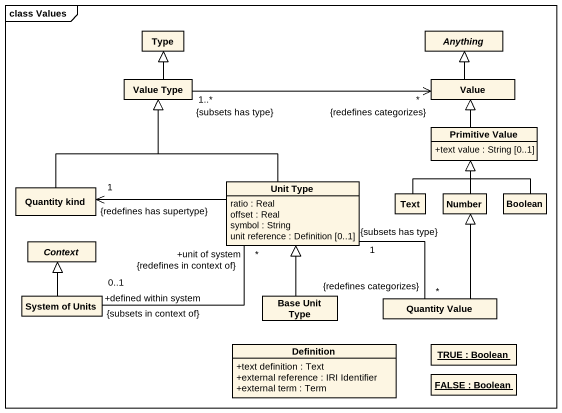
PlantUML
@startuml
mainframe class Values
hide circle
hide empty members
skinparam classAttributeIconSize 0
class Type
abstract class Anything
class "Value Type" as Value_Type
class Value
class "Primitive Value" as Primitive_Value {
  +text value : String [0..1]
}
class "Quantity kind" as Quantity_kind
class "Unit Type" as Unit_Type {
  ratio : Real
  offset : Real
  symbol : String
  unit reference : Definition [0..1]
}
class Text
class Number
class Boolean
abstract class Context
class "System of Units" as System_of_Units
class "Base Unit Type" as Base_Unit_Type
class "Quantity Value" as Quantity_Value
class Definition {
  +text definition : Text
  +external reference : IRI Identifier
  +external term : Term
}
object "TRUE : Boolean" as TRUE
object "FALSE : Boolean" as FALSE
Value_Type -up-|> Type
Value_Type "1..*\n{subsets has type}" -right-> "{redefines categorizes}\n*" Value
Value -up-|> Anything
Primitive_Value -up-|> Value
Quantity_kind -up-|> Value_Type
Unit_Type -up-|> Value_Type
Unit_Type -left-> "{redefines has supertype}\n1" Quantity_kind
Unit_Type "*\n+unit of system\n{redefines in context of}" -left- "+defined within system\n0..1\n{subsets in context of}" System_of_Units
Unit_Type "1\n{subsets has type}" -- "{redefines categorizes}\n*" Quantity_Value
Text -up-|> Primitive_Value
Number -up-|> Primitive_Value
Boolean -up-|> Primitive_Value
System_of_Units -up-|> Context
Base_Unit_Type -up-|> Unit_Type
Quantity_Value -up-|> Number
@enduml
